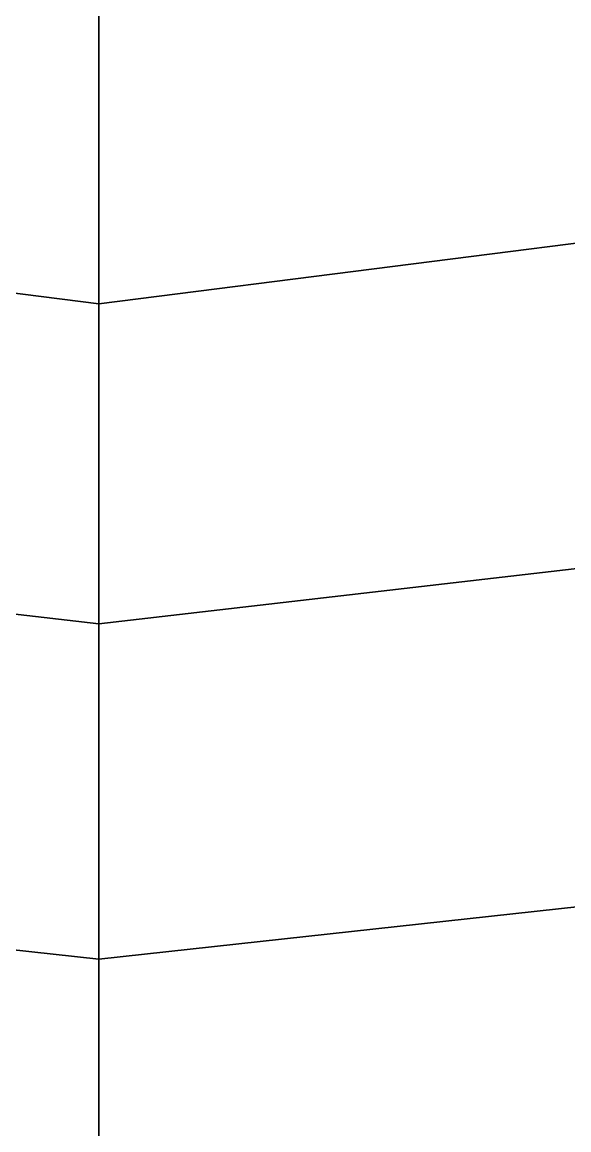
# Model space of a CAD drawing. Header units: metres. Extents: x -101 to 101, y 6 to 129.
# Drawn here: x -2.02 to 12.38, y 62.77 to 91.97 of the extents above; entities that cross this region are included whole.
import ezdxf

# ---------------------------------------------------------------- set-up
doc = ezdxf.new("R2010")
doc.units = ezdxf.units.M

msp = doc.modelspace()

# ---------------------------------------------------------------- linework, layer by layer
at = {"layer": 'layer1', "color": 1}
for points in [[(0, 92.4565, 77.28591), (-14.09584, 94.45862, 73.8604), (-15.4779, 86.51891, 80.03452), (0, 84.54813, 83.13286)], [(-14.09584, 94.45861, -73.8604), (0.00001, 92.4565, -77.28591), (0.00001, 84.54813, -83.13286), (-15.47789, 86.51891, -80.03452)], [(14.09584, 94.45861, 73.8604), (0, 92.4565, 77.28591), (0, 84.54813, 83.13286), (15.4779, 86.51891, 80.03452)], [(0.00001, 92.4565, -77.28591), (14.09585, 94.45862, -73.8604), (15.4779, 86.51891, -80.03452), (0.00001, 84.54813, -83.13286)], [(0, 84.54813, 83.13286), (-15.4779, 86.51891, 80.03452), (-16.77247, 78.04726, 85.45311), (0, 76.10783, 88.18804)], [(-15.47789, 86.51891, -80.03452), (0.00001, 84.54813, -83.13286), (0.00001, 76.10783, -88.18804), (-16.77246, 78.04727, -85.4531)], [(15.4779, 86.51891, 80.03452), (0, 84.54813, 83.13286), (0, 76.10783, 88.18804), (16.77247, 78.04727, 85.4531)], [(0.00001, 84.54813, -83.13286), (15.4779, 86.51891, -80.03452), (16.77248, 78.04726, -85.4531), (0.00001, 76.10783, -88.18804)], [(0, 76.10783, 88.18804), (-16.77247, 78.04726, 85.45311), (-17.57107, 69.1883, 89.73115), (0, 67.26311, 92.38795)], [(-16.77246, 78.04727, -85.4531), (0.00001, 76.10783, -88.18804), (0.00001, 67.26311, -92.38795), (-17.57106, 69.1883, -89.73114)], [(16.77247, 78.04727, 85.4531), (0, 76.10783, 88.18804), (0, 67.26311, 92.38795), (17.57107, 69.1883, 89.73114)], [(0.00001, 76.10783, -88.18804), (16.77248, 78.04726, -85.4531), (17.57108, 69.1883, -89.73115), (0.00001, 67.26311, -92.38795)], [(0, 67.26311, 92.38795), (-17.57107, 69.1883, 89.73115), (-18.10493, 59.36755, 93.43353), (0, 57.98105, 96.17644)], [(-17.57106, 69.1883, -89.73114), (0.00001, 67.26311, -92.38795), (0.00001, 57.98105, -96.17644), (-18.10493, 59.36756, -93.43353)], [(17.57107, 69.1883, 89.73114), (0, 67.26311, 92.38795), (0, 57.98105, 96.17644), (18.10494, 59.36756, 93.43353)], [(0.00001, 67.26311, -92.38795), (17.57108, 69.1883, -89.73115), (18.10494, 59.36755, -93.43353), (0.00001, 57.98105, -96.17644)]]:
    msp.add_3dface(points, dxfattribs=at)

doc.saveas('drawing.dxf')
